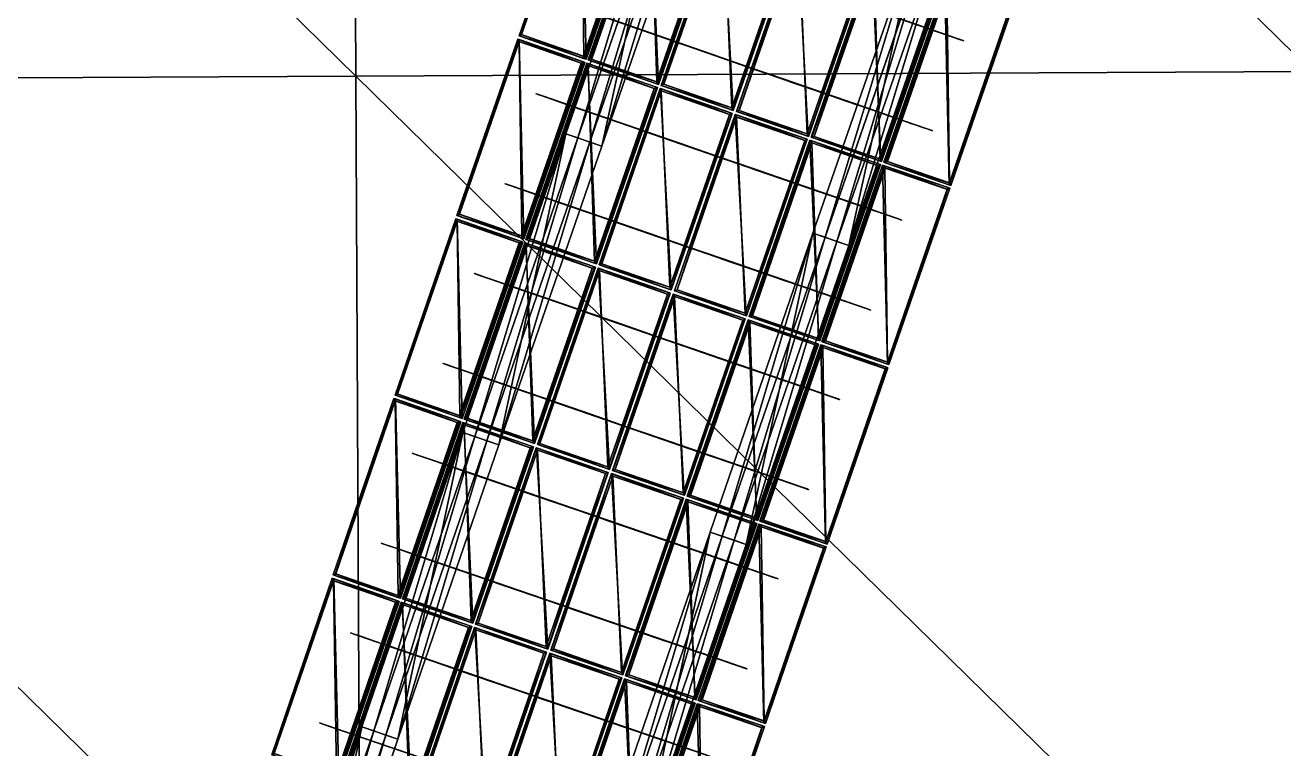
# Model space of a CAD drawing. Extents: x -372 to 678, y -263 to 741.
# Drawn here: x 333.11 to 349.65, y 419.29 to 428.79 of the extents above; entities that cross this region are included whole.
import ezdxf

# ---------------------------------------------------------------- set-up
doc = ezdxf.new("R2010")
doc.units = 0
doc.header["$LTSCALE"] = 0.0254
doc.layers.get('0').update_dxf_attribs({"linetype": 'CONTINUOUS'})
doc.layers.add('LOCATION_SNAPSHOT', color=144, linetype='CONTINUOUS')
doc.layers.add('LOCATION_TERRAIN', color=36, linetype='CONTINUOUS')

# ---------------------------------------------------------------- blocks, each defined once
blk = doc.blocks.new('LOCATION_SNAPSHOT_1')
at = {"color": 8}
mesh = blk.add_polyface(dxfattribs=at)
corners = [(-63.49, 214.773), (675.116, 740.668), (-66.007, 737.092), (677.638, 218.347)]
mesh.append_faces([[corners[k] for k in face] for face in [(0, 1, 2), (1, 0, 3)]], dxfattribs={"vtx0": -1, "color": 8})
blk = doc.blocks.new('LOCATION_TERRAIN_1')
at = {"color": 8}
mesh = blk.add_polyface(dxfattribs=at)
corners = [(350.019, 428.186, 8.117), (349.959, 440.622, 7.835), (337.398, 440.562, 6.756)]
mesh.append_faces([[corners[k] for k in face] for face in [(0, 1, 2)]], dxfattribs={"color": 8})
mesh = blk.add_polyface(dxfattribs=at)
corners = [(337.458, 428.126, 6.93), (337.398, 440.562, 6.756), (324.836, 440.501, 5.678)]
mesh.append_faces([[corners[k] for k in face] for face in [(0, 1, 2)]], dxfattribs={"color": 8})
mesh = blk.add_polyface(dxfattribs=at)
corners = [(337.458, 428.126, 6.93), (324.836, 440.501, 5.678), (324.896, 428.065, 5.743)]
mesh.append_faces([[corners[k] for k in face] for face in [(0, 1, 2)]], dxfattribs={"color": 8})
mesh = blk.add_polyface(dxfattribs=at)
corners = [(350.019, 428.186, 8.117), (337.398, 440.562, 6.756), (337.458, 428.126, 6.93)]
mesh.append_faces([[corners[k] for k in face] for face in [(0, 1, 2)]], dxfattribs={"color": 8})
mesh = blk.add_polyface(dxfattribs=at)
corners = [(337.518, 415.689, 7.103), (337.458, 428.126, 6.93), (324.896, 428.065, 5.743)]
mesh.append_faces([[corners[k] for k in face] for face in [(0, 1, 2)]], dxfattribs={"color": 8})
mesh = blk.add_polyface(dxfattribs=at)
corners = [(337.518, 415.689, 7.103), (324.896, 428.065, 5.743), (324.956, 415.629, 5.808)]
mesh.append_faces([[corners[k] for k in face] for face in [(0, 1, 2)]], dxfattribs={"color": 8})
mesh = blk.add_polyface(dxfattribs=at)
corners = [(350.079, 415.75, 8.399), (350.019, 428.186, 8.117), (337.458, 428.126, 6.93)]
mesh.append_faces([[corners[k] for k in face] for face in [(0, 1, 2)]], dxfattribs={"color": 8})
mesh = blk.add_polyface(dxfattribs=at)
corners = [(350.079, 415.75, 8.399), (337.458, 428.126, 6.93), (337.518, 415.689, 7.103)]
mesh.append_faces([[corners[k] for k in face] for face in [(0, 1, 2)]], dxfattribs={"color": 8})
blk = doc.blocks.new('GROUP_55')
at = {"color": 0}
for p, q in [((310.755, 0.166, 1.68), (306.607, 0.072, 1.653)), ((310.755, 0.166, 2.18), (306.607, 0.072, 2.153)), ((310.755, 0.166, 2.18), (306.607, 0.072, 2.153)), ((310.755, 0.166, 1.68), (306.607, 0.072, 1.653)), ((314.97, 0.255, 1.707), (310.755, 0.166, 1.68)), ((314.97, 0.255, 2.207), (310.755, 0.166, 2.18)), ((314.97, 0.255, 2.207), (310.755, 0.166, 2.18)), ((314.97, 0.255, 1.707), (310.755, 0.166, 1.68)), ((310.755, 0.166, 1.68), (310.759, -0.001, 1.68)), ((310.766, -0.334, 2.18), (310.755, 0.166, 2.18)), ((310.755, 0.166, 2.18), (310.755, 0.166, 1.68)), ((310.755, 0.166, 1.68), (310.759, -0.001, 1.68)), ((310.766, -0.334, 2.18), (310.755, 0.166, 2.18)), ((310.755, 0.166, 2.18), (310.755, 0.166, 1.68)), ((306.607, 0.072, 1.653), (302.523, -0.026, 1.625)), ((306.607, 0.072, 2.153), (302.523, -0.026, 2.125)), ((306.607, 0.072, 2.153), (302.523, -0.026, 2.125)), ((306.607, 0.072, 1.653), (302.523, -0.026, 1.625)), ((306.607, 0.072, 1.653), (306.611, -0.095, 1.653)), ((306.619, -0.428, 2.153), (306.607, 0.072, 2.153)), ((306.607, 0.072, 2.153), (306.607, 0.072, 1.653)), ((306.607, 0.072, 1.653), (306.611, -0.095, 1.653)), ((306.619, -0.428, 2.153), (306.607, 0.072, 2.153)), ((306.607, 0.072, 2.153), (306.607, 0.072, 1.653)), ((314.973, 0.088, 1.707), (310.759, -0.001, 1.68)), ((314.973, 0.088, 1.707), (310.759, -0.001, 1.68)), ((314.973, 0.088, 1.957), (310.759, -0.001, 1.93)), ((314.973, 0.088, 1.957), (310.759, -0.001, 1.93)), ((302.523, -0.026, 1.625), (298.499, -0.129, 1.597)), ((302.523, -0.026, 2.125), (298.499, -0.129, 2.097)), ((302.523, -0.026, 2.125), (298.499, -0.129, 2.097)), ((302.523, -0.026, 1.625), (298.499, -0.129, 1.597)), ((302.523, -0.026, 1.625), (302.527, -0.193, 1.625)), ((302.535, -0.526, 2.125), (302.523, -0.026, 2.125)), ((302.523, -0.026, 2.125), (302.523, -0.026, 1.625)), ((302.523, -0.026, 1.625), (302.527, -0.193, 1.625)), ((302.535, -0.526, 2.125), (302.523, -0.026, 2.125)), ((302.523, -0.026, 2.125), (302.523, -0.026, 1.625)), ((306.611, -0.095, 1.653), (302.527, -0.193, 1.625)), ((306.611, -0.095, 1.653), (302.527, -0.193, 1.625)), ((306.611, -0.095, 1.903), (302.527, -0.193, 1.875)), ((306.611, -0.095, 1.903), (302.527, -0.193, 1.875)), ((310.759, -0.001, 1.68), (306.611, -0.095, 1.653)), ((310.759, -0.001, 1.68), (306.611, -0.095, 1.653)), ((310.759, -0.001, 1.93), (306.611, -0.095, 1.903)), ((310.759, -0.001, 1.93), (306.611, -0.095, 1.903)), ((306.611, -0.095, 1.653), (306.611, -0.095, 1.903)), ((306.611, -0.095, 1.903), (306.615, -0.262, 1.903)), ((306.611, -0.095, 1.653), (306.611, -0.095, 1.903)), ((306.611, -0.095, 1.903), (306.615, -0.262, 1.903)), ((310.759, -0.001, 1.68), (310.759, -0.001, 1.93)), ((310.759, -0.001, 1.93), (310.763, -0.168, 1.93)), ((310.759, -0.001, 1.68), (310.759, -0.001, 1.93)), ((310.759, -0.001, 1.93), (310.763, -0.168, 1.93)), ((314.977, -0.078, 1.957), (310.763, -0.168, 1.93)), ((314.977, -0.078, 1.957), (310.763, -0.168, 1.93)), ((314.977, -0.078, 1.707), (310.763, -0.168, 1.68)), ((314.977, -0.078, 1.707), (310.763, -0.168, 1.68)), ((302.527, -0.193, 1.625), (298.503, -0.295, 1.597)), ((302.527, -0.193, 1.625), (298.503, -0.295, 1.597)), ((302.527, -0.193, 1.875), (298.503, -0.295, 1.847)), ((302.527, -0.193, 1.875), (298.503, -0.295, 1.847)), ((302.527, -0.193, 1.625), (302.527, -0.193, 1.875)), ((302.527, -0.193, 1.875), (302.531, -0.36, 1.875)), ((302.527, -0.193, 1.625), (302.527, -0.193, 1.875)), ((302.527, -0.193, 1.875), (302.531, -0.36, 1.875)), ((306.615, -0.262, 1.903), (302.531, -0.36, 1.875)), ((306.615, -0.262, 1.903), (302.531, -0.36, 1.875)), ((306.615, -0.262, 1.653), (302.531, -0.36, 1.625)), ((306.615, -0.262, 1.653), (302.531, -0.36, 1.625)), ((310.763, -0.168, 1.93), (306.615, -0.262, 1.903)), ((310.763, -0.168, 1.93), (306.615, -0.262, 1.903)), ((310.763, -0.168, 1.68), (306.615, -0.262, 1.653)), ((310.763, -0.168, 1.68), (306.615, -0.262, 1.653)), ((306.615, -0.262, 1.903), (306.615, -0.262, 1.653)), ((306.615, -0.262, 1.653), (306.619, -0.428, 1.653)), ((306.615, -0.262, 1.903), (306.615, -0.262, 1.653)), ((306.615, -0.262, 1.653), (306.619, -0.428, 1.653)), ((310.763, -0.168, 1.93), (310.763, -0.168, 1.68)), ((310.763, -0.168, 1.68), (310.766, -0.334, 1.68)), ((310.763, -0.168, 1.93), (310.763, -0.168, 1.68)), ((310.763, -0.168, 1.68), (310.766, -0.334, 1.68)), ((314.98, -0.245, 1.707), (310.766, -0.334, 1.68)), ((314.98, -0.245, 1.707), (310.766, -0.334, 1.68)), ((314.98, -0.245, 2.207), (310.766, -0.334, 2.18)), ((314.98, -0.245, 2.207), (310.766, -0.334, 2.18)), ((302.531, -0.36, 1.875), (298.507, -0.462, 1.847)), ((302.531, -0.36, 1.875), (298.507, -0.462, 1.847)), ((302.531, -0.36, 1.625), (298.507, -0.462, 1.597)), ((302.531, -0.36, 1.625), (298.507, -0.462, 1.597)), ((302.531, -0.36, 1.875), (302.531, -0.36, 1.625)), ((302.531, -0.36, 1.625), (302.535, -0.526, 1.625)), ((302.531, -0.36, 1.875), (302.531, -0.36, 1.625)), ((302.531, -0.36, 1.625), (302.535, -0.526, 1.625)), ((306.619, -0.428, 1.653), (302.535, -0.526, 1.625)), ((306.619, -0.428, 1.653), (302.535, -0.526, 1.625)), ((306.619, -0.428, 2.153), (302.535, -0.526, 2.125)), ((306.619, -0.428, 2.153), (302.535, -0.526, 2.125)), ((310.766, -0.334, 1.68), (306.619, -0.428, 1.653)), ((310.766, -0.334, 1.68), (306.619, -0.428, 1.653)), ((310.766, -0.334, 2.18), (306.619, -0.428, 2.153)), ((310.766, -0.334, 2.18), (306.619, -0.428, 2.153)), ((306.619, -0.428, 1.653), (306.619, -0.428, 2.153)), ((306.619, -0.428, 1.653), (306.619, -0.428, 2.153)), ((310.766, -0.334, 1.68), (310.766, -0.334, 2.18)), ((310.766, -0.334, 1.68), (310.766, -0.334, 2.18)), ((302.535, -0.526, 1.625), (298.512, -0.628, 1.597)), ((302.535, -0.526, 1.625), (298.512, -0.628, 1.597)), ((302.535, -0.526, 2.125), (298.512, -0.628, 2.097)), ((302.535, -0.526, 2.125), (298.512, -0.628, 2.097)), ((302.535, -0.526, 1.625), (302.535, -0.526, 2.125)), ((302.535, -0.526, 1.625), (302.535, -0.526, 2.125))]:
    blk.add_line(p, q, dxfattribs=at)
mesh = blk.add_polyface(dxfattribs=at)
corners = [(310.755, 0.166, 1.68), (306.611, -0.095, 1.653), (306.607, 0.072, 1.653), (310.759, -0.001, 1.68)]
mesh.append_faces([[corners[k] for k in face] for face in [(0, 1, 2), (1, 0, 3)]], dxfattribs={"vtx0": -1, "color": 0})
mesh = blk.add_polyface(dxfattribs=at)
corners = [(306.619, -0.428, 2.153), (310.755, 0.166, 2.18), (306.607, 0.072, 2.153), (310.766, -0.334, 2.18)]
mesh.append_faces([[corners[k] for k in face] for face in [(0, 1, 2), (1, 0, 3)]], dxfattribs={"vtx0": -1, "color": 0})
mesh = blk.add_polyface(dxfattribs=at)
corners = [(306.607, 0.072, 2.153), (310.755, 0.166, 1.68), (306.607, 0.072, 1.653), (310.755, 0.166, 2.18)]
mesh.append_faces([[corners[k] for k in face] for face in [(0, 1, 2), (1, 0, 3)]], dxfattribs={"vtx0": -1, "color": 0})
mesh = blk.add_polyface(dxfattribs=at)
corners = [(314.97, 0.255, 1.707), (310.759, -0.001, 1.68), (310.755, 0.166, 1.68), (314.973, 0.088, 1.707)]
mesh.append_faces([[corners[k] for k in face] for face in [(0, 1, 2), (1, 0, 3)]], dxfattribs={"vtx0": -1, "color": 0})
mesh = blk.add_polyface(dxfattribs=at)
corners = [(310.766, -0.334, 2.18), (314.97, 0.255, 2.207), (310.755, 0.166, 2.18), (314.98, -0.245, 2.207)]
mesh.append_faces([[corners[k] for k in face] for face in [(0, 1, 2), (1, 0, 3)]], dxfattribs={"vtx0": -1, "color": 0})
mesh = blk.add_polyface(dxfattribs=at)
corners = [(310.755, 0.166, 2.18), (314.97, 0.255, 1.707), (310.755, 0.166, 1.68), (314.97, 0.255, 2.207)]
mesh.append_faces([[corners[k] for k in face] for face in [(0, 1, 2), (1, 0, 3)]], dxfattribs={"vtx0": -1, "color": 0})
mesh = blk.add_polyface(dxfattribs=at)
corners = [(306.607, 0.072, 1.653), (302.527, -0.193, 1.625), (302.523, -0.026, 1.625), (306.611, -0.095, 1.653)]
mesh.append_faces([[corners[k] for k in face] for face in [(0, 1, 2), (1, 0, 3)]], dxfattribs={"vtx0": -1, "color": 0})
mesh = blk.add_polyface(dxfattribs=at)
corners = [(302.535, -0.526, 2.125), (306.607, 0.072, 2.153), (302.523, -0.026, 2.125), (306.619, -0.428, 2.153)]
mesh.append_faces([[corners[k] for k in face] for face in [(0, 1, 2), (1, 0, 3)]], dxfattribs={"vtx0": -1, "color": 0})
mesh = blk.add_polyface(dxfattribs=at)
corners = [(302.523, -0.026, 2.125), (306.607, 0.072, 1.653), (302.523, -0.026, 1.625), (306.607, 0.072, 2.153)]
mesh.append_faces([[corners[k] for k in face] for face in [(0, 1, 2), (1, 0, 3)]], dxfattribs={"vtx0": -1, "color": 0})
mesh = blk.add_polyface(dxfattribs=at)
corners = [(314.973, 0.088, 1.707), (310.759, -0.001, 1.93), (310.759, -0.001, 1.68), (314.973, 0.088, 1.957)]
mesh.append_faces([[corners[k] for k in face] for face in [(0, 1, 2), (1, 0, 3)]], dxfattribs={"vtx0": -1, "color": 0})
mesh = blk.add_polyface(dxfattribs=at)
corners = [(314.973, 0.088, 1.957), (310.763, -0.168, 1.93), (310.759, -0.001, 1.93), (314.977, -0.078, 1.957)]
mesh.append_faces([[corners[k] for k in face] for face in [(0, 1, 2), (1, 0, 3)]], dxfattribs={"vtx0": -1, "color": 0})
mesh = blk.add_polyface(dxfattribs=at)
corners = [(302.523, -0.026, 1.625), (298.503, -0.295, 1.597), (298.499, -0.129, 1.597), (302.527, -0.193, 1.625)]
mesh.append_faces([[corners[k] for k in face] for face in [(0, 1, 2), (1, 0, 3)]], dxfattribs={"vtx0": -1, "color": 0})
mesh = blk.add_polyface(dxfattribs=at)
corners = [(298.512, -0.628, 2.097), (302.523, -0.026, 2.125), (298.499, -0.129, 2.097), (302.535, -0.526, 2.125)]
mesh.append_faces([[corners[k] for k in face] for face in [(0, 1, 2), (1, 0, 3)]], dxfattribs={"vtx0": -1, "color": 0})
mesh = blk.add_polyface(dxfattribs=at)
corners = [(298.499, -0.129, 2.097), (302.523, -0.026, 1.625), (298.499, -0.129, 1.597), (302.523, -0.026, 2.125)]
mesh.append_faces([[corners[k] for k in face] for face in [(0, 1, 2), (1, 0, 3)]], dxfattribs={"vtx0": -1, "color": 0})
mesh = blk.add_polyface(dxfattribs=at)
corners = [(306.611, -0.095, 1.653), (302.527, -0.193, 1.875), (302.527, -0.193, 1.625), (306.611, -0.095, 1.903)]
mesh.append_faces([[corners[k] for k in face] for face in [(0, 1, 2), (1, 0, 3)]], dxfattribs={"vtx0": -1, "color": 0})
mesh = blk.add_polyface(dxfattribs=at)
corners = [(306.611, -0.095, 1.903), (302.531, -0.36, 1.875), (302.527, -0.193, 1.875), (306.615, -0.262, 1.903)]
mesh.append_faces([[corners[k] for k in face] for face in [(0, 1, 2), (1, 0, 3)]], dxfattribs={"vtx0": -1, "color": 0})
mesh = blk.add_polyface(dxfattribs=at)
corners = [(310.759, -0.001, 1.68), (306.611, -0.095, 1.903), (306.611, -0.095, 1.653), (310.759, -0.001, 1.93)]
mesh.append_faces([[corners[k] for k in face] for face in [(0, 1, 2), (1, 0, 3)]], dxfattribs={"vtx0": -1, "color": 0})
mesh = blk.add_polyface(dxfattribs=at)
corners = [(310.759, -0.001, 1.93), (306.615, -0.262, 1.903), (306.611, -0.095, 1.903), (310.763, -0.168, 1.93)]
mesh.append_faces([[corners[k] for k in face] for face in [(0, 1, 2), (1, 0, 3)]], dxfattribs={"vtx0": -1, "color": 0})
mesh = blk.add_polyface(dxfattribs=at)
corners = [(310.763, -0.168, 1.93), (314.977, -0.078, 1.707), (310.763, -0.168, 1.68), (314.977, -0.078, 1.957)]
mesh.append_faces([[corners[k] for k in face] for face in [(0, 1, 2), (1, 0, 3)]], dxfattribs={"vtx0": -1, "color": 0})
mesh = blk.add_polyface(dxfattribs=at)
corners = [(314.977, -0.078, 1.707), (310.766, -0.334, 1.68), (310.763, -0.168, 1.68), (314.98, -0.245, 1.707)]
mesh.append_faces([[corners[k] for k in face] for face in [(0, 1, 2), (1, 0, 3)]], dxfattribs={"vtx0": -1, "color": 0})
mesh = blk.add_polyface(dxfattribs=at)
corners = [(302.527, -0.193, 1.625), (298.503, -0.295, 1.847), (298.503, -0.295, 1.597), (302.527, -0.193, 1.875)]
mesh.append_faces([[corners[k] for k in face] for face in [(0, 1, 2), (1, 0, 3)]], dxfattribs={"vtx0": -1, "color": 0})
mesh = blk.add_polyface(dxfattribs=at)
corners = [(302.527, -0.193, 1.875), (298.507, -0.462, 1.847), (298.503, -0.295, 1.847), (302.531, -0.36, 1.875)]
mesh.append_faces([[corners[k] for k in face] for face in [(0, 1, 2), (1, 0, 3)]], dxfattribs={"vtx0": -1, "color": 0})
mesh = blk.add_polyface(dxfattribs=at)
corners = [(302.531, -0.36, 1.875), (306.615, -0.262, 1.653), (302.531, -0.36, 1.625), (306.615, -0.262, 1.903)]
mesh.append_faces([[corners[k] for k in face] for face in [(0, 1, 2), (1, 0, 3)]], dxfattribs={"vtx0": -1, "color": 0})
mesh = blk.add_polyface(dxfattribs=at)
corners = [(306.615, -0.262, 1.653), (302.535, -0.526, 1.625), (302.531, -0.36, 1.625), (306.619, -0.428, 1.653)]
mesh.append_faces([[corners[k] for k in face] for face in [(0, 1, 2), (1, 0, 3)]], dxfattribs={"vtx0": -1, "color": 0})
mesh = blk.add_polyface(dxfattribs=at)
corners = [(306.615, -0.262, 1.903), (310.763, -0.168, 1.68), (306.615, -0.262, 1.653), (310.763, -0.168, 1.93)]
mesh.append_faces([[corners[k] for k in face] for face in [(0, 1, 2), (1, 0, 3)]], dxfattribs={"vtx0": -1, "color": 0})
mesh = blk.add_polyface(dxfattribs=at)
corners = [(310.763, -0.168, 1.68), (306.619, -0.428, 1.653), (306.615, -0.262, 1.653), (310.766, -0.334, 1.68)]
mesh.append_faces([[corners[k] for k in face] for face in [(0, 1, 2), (1, 0, 3)]], dxfattribs={"vtx0": -1, "color": 0})
mesh = blk.add_polyface(dxfattribs=at)
corners = [(314.98, -0.245, 1.707), (310.766, -0.334, 2.18), (310.766, -0.334, 1.68), (314.98, -0.245, 2.207)]
mesh.append_faces([[corners[k] for k in face] for face in [(0, 1, 2), (1, 0, 3)]], dxfattribs={"vtx0": -1, "color": 0})
mesh = blk.add_polyface(dxfattribs=at)
corners = [(298.507, -0.462, 1.847), (302.531, -0.36, 1.625), (298.507, -0.462, 1.597), (302.531, -0.36, 1.875)]
mesh.append_faces([[corners[k] for k in face] for face in [(0, 1, 2), (1, 0, 3)]], dxfattribs={"vtx0": -1, "color": 0})
mesh = blk.add_polyface(dxfattribs=at)
corners = [(302.531, -0.36, 1.625), (298.512, -0.628, 1.597), (298.507, -0.462, 1.597), (302.535, -0.526, 1.625)]
mesh.append_faces([[corners[k] for k in face] for face in [(0, 1, 2), (1, 0, 3)]], dxfattribs={"vtx0": -1, "color": 0})
mesh = blk.add_polyface(dxfattribs=at)
corners = [(306.619, -0.428, 1.653), (302.535, -0.526, 2.125), (302.535, -0.526, 1.625), (306.619, -0.428, 2.153)]
mesh.append_faces([[corners[k] for k in face] for face in [(0, 1, 2), (1, 0, 3)]], dxfattribs={"vtx0": -1, "color": 0})
mesh = blk.add_polyface(dxfattribs=at)
corners = [(310.766, -0.334, 1.68), (306.619, -0.428, 2.153), (306.619, -0.428, 1.653), (310.766, -0.334, 2.18)]
mesh.append_faces([[corners[k] for k in face] for face in [(0, 1, 2), (1, 0, 3)]], dxfattribs={"vtx0": -1, "color": 0})
mesh = blk.add_polyface(dxfattribs=at)
corners = [(302.535, -0.526, 1.625), (298.512, -0.628, 2.097), (298.512, -0.628, 1.597), (302.535, -0.526, 2.125)]
mesh.append_faces([[corners[k] for k in face] for face in [(0, 1, 2), (1, 0, 3)]], dxfattribs={"vtx0": -1, "color": 0})
blk = doc.blocks.new('GROUP264_1')
at = {"color": 9}
blk.add_blockref('GROUP_55', (0, 0), dxfattribs=at)
blk = doc.blocks.new('GROUP263_1')
at = {"color": 0}
blk.add_blockref('GROUP264_1', (0, 0), dxfattribs=at)
blk = doc.blocks.new('GROUP_56')
at = {"color": 0}
for p, q in [((315.056, 0.254, 1.707), (310.84, 0.165, 1.68)), ((315.056, 0.254, 2.207), (310.84, 0.165, 2.18)), ((315.056, 0.254, 2.207), (310.84, 0.165, 2.18)), ((315.056, 0.254, 1.707), (310.84, 0.165, 1.68)), ((306.691, 0.071, 1.653), (302.605, -0.027, 1.625)), ((306.691, 0.071, 2.153), (302.605, -0.027, 2.125)), ((306.691, 0.071, 2.153), (302.605, -0.027, 2.125)), ((306.691, 0.071, 1.653), (302.605, -0.027, 1.625)), ((310.84, 0.165, 1.68), (306.691, 0.071, 1.653)), ((310.84, 0.165, 2.18), (306.691, 0.071, 2.153)), ((310.84, 0.165, 2.18), (306.691, 0.071, 2.153)), ((310.84, 0.165, 1.68), (306.691, 0.071, 1.653)), ((306.691, 0.071, 1.653), (306.695, -0.096, 1.653)), ((306.703, -0.429, 2.153), (306.691, 0.071, 2.153)), ((306.691, 0.071, 2.153), (306.691, 0.071, 1.653)), ((306.691, 0.071, 1.653), (306.695, -0.096, 1.653)), ((306.703, -0.429, 2.153), (306.691, 0.071, 2.153)), ((306.691, 0.071, 2.153), (306.691, 0.071, 1.653)), ((310.84, 0.165, 1.68), (310.844, -0.002, 1.68)), ((310.851, -0.335, 2.18), (310.84, 0.165, 2.18)), ((310.84, 0.165, 2.18), (310.84, 0.165, 1.68)), ((310.84, 0.165, 1.68), (310.844, -0.002, 1.68)), ((310.851, -0.335, 2.18), (310.84, 0.165, 2.18)), ((310.84, 0.165, 2.18), (310.84, 0.165, 1.68)), ((315.059, 0.088, 1.707), (310.844, -0.002, 1.68)), ((315.059, 0.088, 1.707), (310.844, -0.002, 1.68)), ((315.059, 0.088, 1.957), (310.844, -0.002, 1.93)), ((315.059, 0.088, 1.957), (310.844, -0.002, 1.93)), ((306.695, -0.096, 1.653), (302.609, -0.194, 1.625)), ((306.695, -0.096, 1.653), (302.609, -0.194, 1.625)), ((306.695, -0.096, 1.903), (302.609, -0.194, 1.875)), ((306.695, -0.096, 1.903), (302.609, -0.194, 1.875)), ((310.844, -0.002, 1.68), (306.695, -0.096, 1.653)), ((310.844, -0.002, 1.68), (306.695, -0.096, 1.653)), ((310.844, -0.002, 1.93), (306.695, -0.096, 1.903)), ((310.844, -0.002, 1.93), (306.695, -0.096, 1.903)), ((306.695, -0.096, 1.653), (306.695, -0.096, 1.903)), ((306.695, -0.096, 1.903), (306.699, -0.262, 1.903)), ((306.695, -0.096, 1.653), (306.695, -0.096, 1.903)), ((306.695, -0.096, 1.903), (306.699, -0.262, 1.903)), ((310.844, -0.002, 1.68), (310.844, -0.002, 1.93)), ((310.844, -0.002, 1.93), (310.848, -0.168, 1.93)), ((310.844, -0.002, 1.68), (310.844, -0.002, 1.93)), ((310.844, -0.002, 1.93), (310.848, -0.168, 1.93)), ((315.063, -0.079, 1.957), (310.848, -0.168, 1.93)), ((315.063, -0.079, 1.957), (310.848, -0.168, 1.93)), ((315.063, -0.079, 1.707), (310.848, -0.168, 1.68)), ((315.063, -0.079, 1.707), (310.848, -0.168, 1.68)), ((306.699, -0.262, 1.903), (302.614, -0.36, 1.875)), ((306.699, -0.262, 1.903), (302.614, -0.36, 1.875)), ((306.699, -0.262, 1.653), (302.614, -0.36, 1.625)), ((306.699, -0.262, 1.653), (302.614, -0.36, 1.625)), ((310.848, -0.168, 1.93), (306.699, -0.262, 1.903)), ((310.848, -0.168, 1.93), (306.699, -0.262, 1.903)), ((310.848, -0.168, 1.68), (306.699, -0.262, 1.653)), ((310.848, -0.168, 1.68), (306.699, -0.262, 1.653)), ((306.699, -0.262, 1.903), (306.699, -0.262, 1.653)), ((306.699, -0.262, 1.653), (306.703, -0.429, 1.653)), ((306.699, -0.262, 1.903), (306.699, -0.262, 1.653)), ((306.699, -0.262, 1.653), (306.703, -0.429, 1.653)), ((310.848, -0.168, 1.93), (310.848, -0.168, 1.68)), ((310.848, -0.168, 1.68), (310.851, -0.335, 1.68)), ((310.848, -0.168, 1.93), (310.848, -0.168, 1.68)), ((310.848, -0.168, 1.68), (310.851, -0.335, 1.68)), ((315.066, -0.245, 1.707), (310.851, -0.335, 1.68)), ((315.066, -0.245, 1.707), (310.851, -0.335, 1.68)), ((315.066, -0.245, 2.207), (310.851, -0.335, 2.18)), ((315.066, -0.245, 2.207), (310.851, -0.335, 2.18)), ((306.703, -0.429, 1.653), (302.618, -0.527, 1.625)), ((306.703, -0.429, 1.653), (302.618, -0.527, 1.625)), ((306.703, -0.429, 2.153), (302.618, -0.527, 2.125)), ((306.703, -0.429, 2.153), (302.618, -0.527, 2.125)), ((310.851, -0.335, 1.68), (306.703, -0.429, 1.653)), ((310.851, -0.335, 1.68), (306.703, -0.429, 1.653)), ((310.851, -0.335, 2.18), (306.703, -0.429, 2.153)), ((310.851, -0.335, 2.18), (306.703, -0.429, 2.153)), ((306.703, -0.429, 1.653), (306.703, -0.429, 2.153)), ((306.703, -0.429, 1.653), (306.703, -0.429, 2.153)), ((310.851, -0.335, 1.68), (310.851, -0.335, 2.18)), ((310.851, -0.335, 1.68), (310.851, -0.335, 2.18))]:
    blk.add_line(p, q, dxfattribs=at)
mesh = blk.add_polyface(dxfattribs=at)
corners = [(315.056, 0.254, 1.707), (310.844, -0.002, 1.68), (310.84, 0.165, 1.68), (315.059, 0.088, 1.707)]
mesh.append_faces([[corners[k] for k in face] for face in [(0, 1, 2), (1, 0, 3)]], dxfattribs={"vtx0": -1, "color": 0})
mesh = blk.add_polyface(dxfattribs=at)
corners = [(310.851, -0.335, 2.18), (315.056, 0.254, 2.207), (310.84, 0.165, 2.18), (315.066, -0.245, 2.207)]
mesh.append_faces([[corners[k] for k in face] for face in [(0, 1, 2), (1, 0, 3)]], dxfattribs={"vtx0": -1, "color": 0})
mesh = blk.add_polyface(dxfattribs=at)
corners = [(310.84, 0.165, 2.18), (315.056, 0.254, 1.707), (310.84, 0.165, 1.68), (315.056, 0.254, 2.207)]
mesh.append_faces([[corners[k] for k in face] for face in [(0, 1, 2), (1, 0, 3)]], dxfattribs={"vtx0": -1, "color": 0})
mesh = blk.add_polyface(dxfattribs=at)
corners = [(306.691, 0.071, 1.653), (302.609, -0.194, 1.625), (302.605, -0.027, 1.625), (306.695, -0.096, 1.653)]
mesh.append_faces([[corners[k] for k in face] for face in [(0, 1, 2), (1, 0, 3)]], dxfattribs={"vtx0": -1, "color": 0})
mesh = blk.add_polyface(dxfattribs=at)
corners = [(302.618, -0.527, 2.125), (306.691, 0.071, 2.153), (302.605, -0.027, 2.125), (306.703, -0.429, 2.153)]
mesh.append_faces([[corners[k] for k in face] for face in [(0, 1, 2), (1, 0, 3)]], dxfattribs={"vtx0": -1, "color": 0})
mesh = blk.add_polyface(dxfattribs=at)
corners = [(302.605, -0.027, 2.125), (306.691, 0.071, 1.653), (302.605, -0.027, 1.625), (306.691, 0.071, 2.153)]
mesh.append_faces([[corners[k] for k in face] for face in [(0, 1, 2), (1, 0, 3)]], dxfattribs={"vtx0": -1, "color": 0})
mesh = blk.add_polyface(dxfattribs=at)
corners = [(310.84, 0.165, 1.68), (306.695, -0.096, 1.653), (306.691, 0.071, 1.653), (310.844, -0.002, 1.68)]
mesh.append_faces([[corners[k] for k in face] for face in [(0, 1, 2), (1, 0, 3)]], dxfattribs={"vtx0": -1, "color": 0})
mesh = blk.add_polyface(dxfattribs=at)
corners = [(306.703, -0.429, 2.153), (310.84, 0.165, 2.18), (306.691, 0.071, 2.153), (310.851, -0.335, 2.18)]
mesh.append_faces([[corners[k] for k in face] for face in [(0, 1, 2), (1, 0, 3)]], dxfattribs={"vtx0": -1, "color": 0})
mesh = blk.add_polyface(dxfattribs=at)
corners = [(306.691, 0.071, 2.153), (310.84, 0.165, 1.68), (306.691, 0.071, 1.653), (310.84, 0.165, 2.18)]
mesh.append_faces([[corners[k] for k in face] for face in [(0, 1, 2), (1, 0, 3)]], dxfattribs={"vtx0": -1, "color": 0})
mesh = blk.add_polyface(dxfattribs=at)
corners = [(315.059, 0.088, 1.707), (310.844, -0.002, 1.93), (310.844, -0.002, 1.68), (315.059, 0.088, 1.957)]
mesh.append_faces([[corners[k] for k in face] for face in [(0, 1, 2), (1, 0, 3)]], dxfattribs={"vtx0": -1, "color": 0})
mesh = blk.add_polyface(dxfattribs=at)
corners = [(315.059, 0.088, 1.957), (310.848, -0.168, 1.93), (310.844, -0.002, 1.93), (315.063, -0.079, 1.957)]
mesh.append_faces([[corners[k] for k in face] for face in [(0, 1, 2), (1, 0, 3)]], dxfattribs={"vtx0": -1, "color": 0})
mesh = blk.add_polyface(dxfattribs=at)
corners = [(306.695, -0.096, 1.653), (302.609, -0.194, 1.875), (302.609, -0.194, 1.625), (306.695, -0.096, 1.903)]
mesh.append_faces([[corners[k] for k in face] for face in [(0, 1, 2), (1, 0, 3)]], dxfattribs={"vtx0": -1, "color": 0})
mesh = blk.add_polyface(dxfattribs=at)
corners = [(306.695, -0.096, 1.903), (302.614, -0.36, 1.875), (302.609, -0.194, 1.875), (306.699, -0.262, 1.903)]
mesh.append_faces([[corners[k] for k in face] for face in [(0, 1, 2), (1, 0, 3)]], dxfattribs={"vtx0": -1, "color": 0})
mesh = blk.add_polyface(dxfattribs=at)
corners = [(310.844, -0.002, 1.68), (306.695, -0.096, 1.903), (306.695, -0.096, 1.653), (310.844, -0.002, 1.93)]
mesh.append_faces([[corners[k] for k in face] for face in [(0, 1, 2), (1, 0, 3)]], dxfattribs={"vtx0": -1, "color": 0})
mesh = blk.add_polyface(dxfattribs=at)
corners = [(310.844, -0.002, 1.93), (306.699, -0.262, 1.903), (306.695, -0.096, 1.903), (310.848, -0.168, 1.93)]
mesh.append_faces([[corners[k] for k in face] for face in [(0, 1, 2), (1, 0, 3)]], dxfattribs={"vtx0": -1, "color": 0})
mesh = blk.add_polyface(dxfattribs=at)
corners = [(310.848, -0.168, 1.93), (315.063, -0.079, 1.707), (310.848, -0.168, 1.68), (315.063, -0.079, 1.957)]
mesh.append_faces([[corners[k] for k in face] for face in [(0, 1, 2), (1, 0, 3)]], dxfattribs={"vtx0": -1, "color": 0})
mesh = blk.add_polyface(dxfattribs=at)
corners = [(315.063, -0.079, 1.707), (310.851, -0.335, 1.68), (310.848, -0.168, 1.68), (315.066, -0.245, 1.707)]
mesh.append_faces([[corners[k] for k in face] for face in [(0, 1, 2), (1, 0, 3)]], dxfattribs={"vtx0": -1, "color": 0})
mesh = blk.add_polyface(dxfattribs=at)
corners = [(302.614, -0.36, 1.875), (306.699, -0.262, 1.653), (302.614, -0.36, 1.625), (306.699, -0.262, 1.903)]
mesh.append_faces([[corners[k] for k in face] for face in [(0, 1, 2), (1, 0, 3)]], dxfattribs={"vtx0": -1, "color": 0})
mesh = blk.add_polyface(dxfattribs=at)
corners = [(306.699, -0.262, 1.653), (302.618, -0.527, 1.625), (302.614, -0.36, 1.625), (306.703, -0.429, 1.653)]
mesh.append_faces([[corners[k] for k in face] for face in [(0, 1, 2), (1, 0, 3)]], dxfattribs={"vtx0": -1, "color": 0})
mesh = blk.add_polyface(dxfattribs=at)
corners = [(306.699, -0.262, 1.903), (310.848, -0.168, 1.68), (306.699, -0.262, 1.653), (310.848, -0.168, 1.93)]
mesh.append_faces([[corners[k] for k in face] for face in [(0, 1, 2), (1, 0, 3)]], dxfattribs={"vtx0": -1, "color": 0})
mesh = blk.add_polyface(dxfattribs=at)
corners = [(310.848, -0.168, 1.68), (306.703, -0.429, 1.653), (306.699, -0.262, 1.653), (310.851, -0.335, 1.68)]
mesh.append_faces([[corners[k] for k in face] for face in [(0, 1, 2), (1, 0, 3)]], dxfattribs={"vtx0": -1, "color": 0})
mesh = blk.add_polyface(dxfattribs=at)
corners = [(315.066, -0.245, 1.707), (310.851, -0.335, 2.18), (310.851, -0.335, 1.68), (315.066, -0.245, 2.207)]
mesh.append_faces([[corners[k] for k in face] for face in [(0, 1, 2), (1, 0, 3)]], dxfattribs={"vtx0": -1, "color": 0})
mesh = blk.add_polyface(dxfattribs=at)
corners = [(306.703, -0.429, 1.653), (302.618, -0.527, 2.125), (302.618, -0.527, 1.625), (306.703, -0.429, 2.153)]
mesh.append_faces([[corners[k] for k in face] for face in [(0, 1, 2), (1, 0, 3)]], dxfattribs={"vtx0": -1, "color": 0})
mesh = blk.add_polyface(dxfattribs=at)
corners = [(310.851, -0.335, 1.68), (306.703, -0.429, 2.153), (306.703, -0.429, 1.653), (310.851, -0.335, 2.18)]
mesh.append_faces([[corners[k] for k in face] for face in [(0, 1, 2), (1, 0, 3)]], dxfattribs={"vtx0": -1, "color": 0})
blk = doc.blocks.new('GROUP265_1')
at = {"color": 9}
blk.add_blockref('GROUP_56', (0, 0), dxfattribs=at)
blk = doc.blocks.new('GROUP264_2')
at = {"color": 0}
blk.add_blockref('GROUP265_1', (0, 0), dxfattribs=at)
blk = doc.blocks.new('SOLAR_PANEL_1')
at = {"color": 0}
for p, q in [((0, 0.025), (0, 2.475)), ((0, 2.475), (1, 2.475)), ((0, 2.475), (1, 2.475)), ((0, 2.475), (0, 2.475, 0.05)), ((0, 2.475, 0.05), (1, 2.475, 0.05)), ((0, 0.025), (0, 2.475)), ((0, 0.025, 0.05), (0, 2.475, 0.05)), ((0, 2.475), (0, 2.475, 0.05)), ((0, 2.475, 0.05), (1, 2.475, 0.05)), ((0, 0.025, 0.05), (0, 2.475, 0.05)), ((0.975, 2.45, 0.05), (0.025, 2.45, 0.05)), ((0.025, 2.45, 0.05), (0.025, 0.05, 0.05)), ((0.975, 2.45, 0.05), (0.025, 2.45, 0.05)), ((0.025, 2.45, 0.05), (0.025, 2.45, 0.04)), ((0.975, 2.45, 0.04), (0.025, 2.45, 0.04)), ((0.025, 2.45, 0.05), (0.025, 0.05, 0.05)), ((0.025, 2.45, 0.04), (0.025, 0.05, 0.04)), ((0.025, 2.45, 0.05), (0.025, 2.45, 0.04)), ((0.025, 2.45, 0.04), (0.025, 0.05, 0.04)), ((0.975, 2.45, 0.04), (0.025, 2.45, 0.04)), ((0.975, 0.05, 0.05), (0.975, 2.45, 0.05)), ((0.975, 2.45, 0.05), (0.975, 2.45, 0.04)), ((0.975, 0.05, 0.05), (0.975, 2.45, 0.05)), ((0.975, 2.45, 0.05), (0.975, 2.45, 0.04)), ((0.975, 0.05, 0.04), (0.975, 2.45, 0.04)), ((0.975, 0.05, 0.04), (0.975, 2.45, 0.04)), ((1, 2.475), (1, 0.025)), ((1, 2.475), (1, 0.025)), ((1, 2.475), (1, 2.475, 0.05)), ((1, 2.475, 0.05), (1, 0.025, 0.05)), ((1, 2.475), (1, 2.475, 0.05)), ((1, 2.475, 0.05), (1, 0.025, 0.05)), ((1, 0.025), (0, 0.025)), ((0, 0.025), (0, 0.025, 0.05)), ((1, 0.025), (0, 0.025)), ((1, 0.025, 0.05), (0, 0.025, 0.05)), ((0, 0.025), (0, 0.025, 0.05)), ((1, 0.025, 0.05), (0, 0.025, 0.05)), ((0.025, 0.05, 0.05), (0.975, 0.05, 0.05)), ((0.025, 0.05, 0.05), (0.025, 0.05, 0.04)), ((0.025, 0.05, 0.05), (0.975, 0.05, 0.05)), ((0.025, 0.05, 0.04), (0.975, 0.05, 0.04)), ((0.025, 0.05, 0.05), (0.025, 0.05, 0.04)), ((0.025, 0.05, 0.04), (0.975, 0.05, 0.04)), ((0.975, 0.05, 0.05), (0.975, 0.05, 0.04)), ((0.975, 0.05, 0.05), (0.975, 0.05, 0.04)), ((1, 0.025), (1, 0.025, 0.05)), ((1, 0.025), (1, 0.025, 0.05))]:
    blk.add_line(p, q, dxfattribs=at)
mesh = blk.add_polyface(dxfattribs=at)
corners = [(0, 2.475), (1, 0.025), (0, 0.025), (1, 2.475)]
mesh.append_faces([[corners[k] for k in face] for face in [(0, 1, 2), (1, 0, 3)]], dxfattribs={"vtx0": -1, "color": 0})
mesh = blk.add_polyface(dxfattribs=at)
corners = [(0, 2.475, 0.05), (1, 2.475), (0, 2.475), (1, 2.475, 0.05)]
mesh.append_faces([[corners[k] for k in face] for face in [(0, 1, 2), (1, 0, 3)]], dxfattribs={"vtx0": -1, "color": 0})
mesh = blk.add_polyface(dxfattribs=at)
corners = [(0, 2.475, 0.05), (0, 0.025), (0, 0.025, 0.05), (0, 2.475)]
mesh.append_faces([[corners[k] for k in face] for face in [(0, 1, 2), (1, 0, 3)]], dxfattribs={"vtx0": -1, "color": 0})
mesh = blk.add_polyface(dxfattribs=at)
corners = [(0, 0.025, 0.05), (0.025, 0.05, 0.05), (0, 2.475, 0.05), (1, 0.025, 0.05), (0.975, 0.05, 0.05), (0.975, 2.45, 0.05), (0.025, 2.45, 0.05), (1, 2.475, 0.05)]
mesh.append_faces([[corners[k] for k in face] for face in [(0, 1, 2), (1, 3, 4), (4, 3, 5), (2, 6, 7), (6, 2, 1), (7, 5, 3)]], dxfattribs={"vtx0": -1, "vtx1": -1, "color": 0})
mesh.append_faces([[corners[k] for k in face] for face in [(1, 0, 3), (7, 6, 5)]], dxfattribs={"vtx0": -1, "vtx2": -1, "color": 0})
mesh = blk.add_polyface(dxfattribs=at)
corners = [(0.975, 2.45, 0.05), (0.025, 2.45, 0.04), (0.975, 2.45, 0.04), (0.025, 2.45, 0.05)]
mesh.append_faces([[corners[k] for k in face] for face in [(0, 1, 2), (1, 0, 3)]], dxfattribs={"vtx0": -1, "color": 0})
mesh = blk.add_polyface(dxfattribs=at)
corners = [(0.025, 2.45, 0.04), (0.025, 0.05, 0.05), (0.025, 0.05, 0.04), (0.025, 2.45, 0.05)]
mesh.append_faces([[corners[k] for k in face] for face in [(0, 1, 2), (1, 0, 3)]], dxfattribs={"vtx0": -1, "color": 0})
at = {"color": 153}
mesh = blk.add_polyface(dxfattribs=at)
corners = [(0.975, 0.05, 0.04), (0.025, 2.45, 0.04), (0.025, 0.05, 0.04), (0.975, 2.45, 0.04)]
mesh.append_faces([[corners[k] for k in face] for face in [(0, 1, 2), (1, 0, 3)]], dxfattribs={"vtx0": -1, "color": 153})
at = {"color": 0}
mesh = blk.add_polyface(dxfattribs=at)
corners = [(0.975, 2.45, 0.05), (0.975, 0.05, 0.04), (0.975, 0.05, 0.05), (0.975, 2.45, 0.04)]
mesh.append_faces([[corners[k] for k in face] for face in [(0, 1, 2), (1, 0, 3)]], dxfattribs={"vtx0": -1, "color": 0})
mesh = blk.add_polyface(dxfattribs=at)
corners = [(1, 2.475), (1, 0.025, 0.05), (1, 0.025), (1, 2.475, 0.05)]
mesh.append_faces([[corners[k] for k in face] for face in [(0, 1, 2), (1, 0, 3)]], dxfattribs={"vtx0": -1, "color": 0})
mesh = blk.add_polyface(dxfattribs=at)
corners = [(1, 0.025), (0, 0.025, 0.05), (0, 0.025), (1, 0.025, 0.05)]
mesh.append_faces([[corners[k] for k in face] for face in [(0, 1, 2), (1, 0, 3)]], dxfattribs={"vtx0": -1, "color": 0})
mesh = blk.add_polyface(dxfattribs=at)
corners = [(0.025, 0.05, 0.04), (0.975, 0.05, 0.05), (0.975, 0.05, 0.04), (0.025, 0.05, 0.05)]
mesh.append_faces([[corners[k] for k in face] for face in [(0, 1, 2), (1, 0, 3)]], dxfattribs={"vtx0": -1, "color": 0})
blk = doc.blocks.new('SOLAR_PANEL_STRUCTURE')
at = {"color": 0}
for p, q in [((5.014, 0, -0.009), (2.98, 0, -0.009)), ((2.98, 0, 0.031), (3.456, 0, 0.031)), ((3.456, 0, 0.031), (2.98, 0, 0.716)), ((3.021, 0, 0.728), (3.496, 0, 0.045)), ((3.496, 0, 0.045), (3.971, 0, 0.647)), ((4.009, 0, 0.631), (3.536, 0, 0.031)), ((3.536, 0, 0.031), (4.457, 0, 0.031)), ((4.457, 0, 0.031), (4.009, 0, 0.631)), ((4.059, 0, 0.63), (4.501, 0, 0.039)), ((4.501, 0, 0.039), (4.964, 0, 0.396)), ((4.555, 0, 0.031), (4.989, 0, 0.031)), ((4.989, 0, 0.365), (4.555, 0, 0.031)), ((4.989, 0, 0.031), (4.989, 0, 0.365)), ((5.417, 0, 0.2), (5.014, 0, -0.009)), ((5.029, 0, 0.374), (5.029, 0, 0.044)), ((5.029, 0, 0.044), (5.37, 0, 0.221)), ((5.496, 0, 0.165), (5.513, 0, 0.201))]:
    blk.add_line(p, q, dxfattribs=at)
at = {"color": 0, "extrusion": (4.81162e-16, 1, -7.04887e-16)}
blk.add_arc((-2.98, -5.374), 6.145, 90, 114.4293, dxfattribs=at)
at = {"color": 0}
mesh = blk.add_polyface(dxfattribs=at)
corners = [(4.457, 0, 0.031), (4.555, 0, 0.031), (3.536, 0, 0.031), (4.501, 0, 0.039), (4.989, 0, 0.365), (4.964, 0, 0.396), (5.029, 0, 0.374), (4.009, 0, 0.631), (4.059, 0, 0.63), (3.496, 0, 0.045), (3.971, 0, 0.647), (3.456, 0, 0.031), (2.98, 0, 0.716), (3.021, 0, 0.728), (2.98, 0, 0.771), (5.014, 0, -0.009), (5.029, 0, 0.044), (5.417, 0, 0.2), (4.989, 0, 0.031), (2.98, 0, -0.009), (5.37, 0, 0.221), (5.513, 0, 0.201), (5.016, 0, 0.424), (4.013, 0, 0.684), (5.496, 0, 0.165), (2.98, 0, 0.031)]
mesh.append_faces([[corners[k] for k in face] for face in [(0, 1, 2), (1, 3, 4), (7, 3, 0), (3, 7, 8), (9, 12, 13), (15, 16, 17), (18, 2, 1), (21, 20, 22), (22, 8, 23), (23, 13, 14), (4, 16, 18), (16, 4, 6)]], dxfattribs={"vtx0": -1, "vtx1": -1, "color": 0})
mesh.append_faces([[corners[k] for k in face] for face in [(1, 0, 3), (4, 5, 6), (11, 9, 2), (16, 15, 18), (18, 19, 11), (18, 11, 2), (17, 20, 21), (22, 6, 5), (23, 8, 7), (23, 7, 10)]], dxfattribs={"vtx0": -1, "vtx1": -1, "vtx2": -1, "color": 0})
mesh.append_faces([[corners[k] for k in face] for face in [(4, 3, 5), (9, 7, 2), (7, 9, 10), (9, 11, 12), (13, 12, 14), (18, 15, 19), (17, 16, 20), (22, 20, 6), (22, 5, 8), (23, 10, 13)]], dxfattribs={"vtx0": -1, "vtx2": -1, "color": 0})
mesh.append_faces([[corners[k] for k in face] for face in [(25, 11, 19)]], dxfattribs={"vtx1": -1, "color": 0})
mesh.append_faces([[corners[k] for k in face] for face in [(21, 24, 17)]], dxfattribs={"vtx2": -1, "color": 0})
blk = doc.blocks.new('GROUP0_4')
at = {"color": 0, "extrusion": (-0.411361, -5.15876e-17, 0.911472), "rotation": 90.00000000000011}
blk.add_blockref('SOLAR_PANEL_1', (1.25, -4.205, 2.182), dxfattribs=at)
at = {"color": 0, "extrusion": (-0.251634, -1.95439e-17, 0.967823), "rotation": 90.00000000000001}
blk.add_blockref('SOLAR_PANEL_1', (1.25, -3.484, 1.613), dxfattribs=at)
at = {"color": 0, "extrusion": (-0.084688, 3.20437e-17, 0.996408), "rotation": 90.00000000000004}
blk.add_blockref('SOLAR_PANEL_1', (1.25, -2.678, 1.175), dxfattribs=at)
at = {"color": 0, "extrusion": (0.084688, -2.46519e-32, 0.996408), "rotation": 270.0000000000001}
blk.add_blockref('SOLAR_PANEL_1', (-1.25, 1.809, 0.878), dxfattribs=at)
at = {"color": 0, "extrusion": (0.251634, -1.95439e-17, 0.967823), "rotation": 270}
blk.add_blockref('SOLAR_PANEL_1', (-1.25, 0.903, 0.733), dxfattribs=at)
at = {"color": 0, "extrusion": (0.411361, -1.95439e-17, 0.911472), "rotation": 270}
blk.add_blockref('SOLAR_PANEL_1', (-1.25, -0.015, 0.742), dxfattribs=at)
at = {"color": 9, "rotation": 180}
for p in [(1.23, 0.625, 0.259), (1.23, -0.625, 0.259)]:
    blk.add_blockref('SOLAR_PANEL_STRUCTURE', p, dxfattribs=at)
at = {"color": 9}
for p in [(-4.73, 0.625, 0.259), (-4.73, -0.625, 0.259)]:
    blk.add_blockref('SOLAR_PANEL_STRUCTURE', p, dxfattribs=at)
blk = doc.blocks.new('GROUP265_2')
at = {"color": 0, "extrusion": (-0.002052, -0.005925, 0.99998), "rotation": 160.89873073226}
blk.add_blockref('GROUP0_4', (341.225, 429.51, 16.519), dxfattribs=at)
at = {"color": 0, "extrusion": (-0.002112, -0.00612, 0.999979), "rotation": 160.9612080413546}
blk.add_blockref('GROUP0_4', (340.41, 427.156, 16.416), dxfattribs=at)
at = {"color": 0, "extrusion": (-0.002134, -0.006194, 0.999979), "rotation": 160.9849100194116}
blk.add_blockref('GROUP0_4', (339.597, 424.798, 16.376), dxfattribs=at)
at = {"color": 0, "extrusion": (-0.002201, -0.006411, 0.999977), "rotation": 161.0535601381834}
blk.add_blockref('GROUP0_4', (338.786, 422.442, 16.262), dxfattribs=at)
at = {"color": 0, "extrusion": (-0.002221, -0.006477, 0.999977), "rotation": 161.0738434064812}
blk.add_blockref('GROUP0_4', (337.977, 420.083, 16.227), dxfattribs=at)

msp = doc.modelspace()

# ---------------------------------------------------------------- block references
at = {"color": 0}
for name, p, rotation in [('GROUP263_1', (232.477, 135.887, 17.82), 69.68402965407222), ('GROUP264_2', (235.692, 134.503, 17.82), 69.68348705942535)]:
    msp.add_blockref(name, p, dxfattribs=dict(at, rotation=rotation))
msp.add_blockref('GROUP265_2', (0, 0), dxfattribs=at)
at = {"layer": 'LOCATION_SNAPSHOT', "color": 0}
msp.add_blockref('LOCATION_SNAPSHOT_1', (0, 0), dxfattribs=at)
at = {"layer": 'LOCATION_TERRAIN', "color": 0}
msp.add_blockref('LOCATION_TERRAIN_1', (0, 0), dxfattribs=at)

doc.saveas('drawing.dxf')
